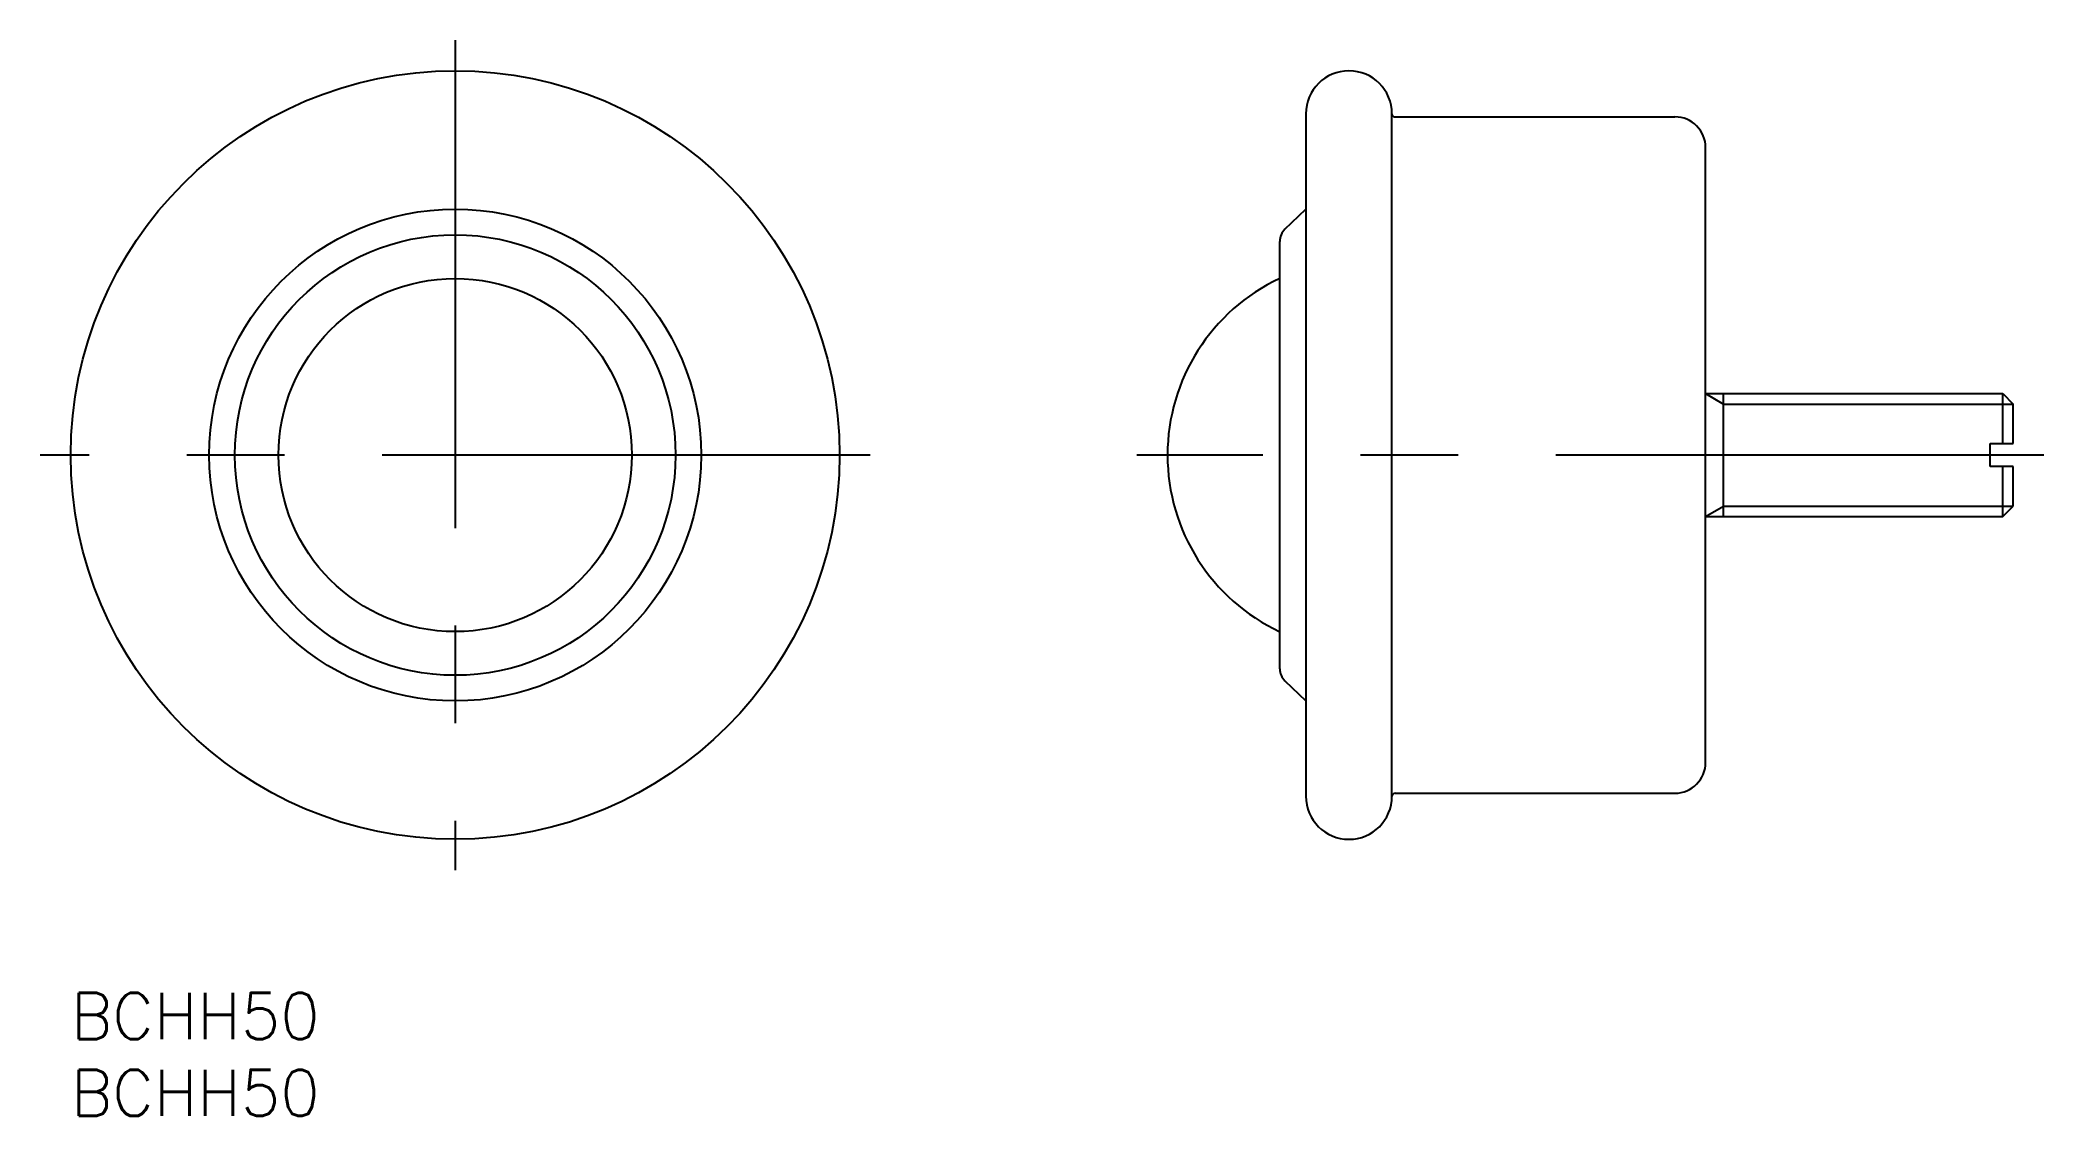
# Model space of a CAD drawing. Extents: x -27 to 103, y -43 to 27.
import ezdxf

# ---------------------------------------------------------------- set-up
doc = ezdxf.new("R2010")
doc.units = 0
doc.linetypes.add('CENTER', pattern=[50.8, 31.75, -6.35, 6.35, -6.35])
doc.layers.get('0').update_dxf_attribs({"linetype": 'CONTINUOUS'})
doc.layers.add('CENTER', color=1, linetype='CONTINUOUS')
doc.styles.get("Standard").update_dxf_attribs({"font": 'txt.shx', "height": 3, "bigfont": 'bigfont.shx'})

# ---------------------------------------------------------------- blocks, each defined once
blk = doc.blocks.new('*U2')
at = {"color": 7, "linetype": 'CONTINUOUS'}
blk.add_text('BCHH50', height=3, dxfattribs=at).set_placement((-25, -43))
blk = doc.blocks.new('*U3')
at = {"color": 7, "linetype": 'CONTINUOUS'}
blk.add_text('BCHH50', height=3, dxfattribs=at).set_placement((-25, -38))

msp = doc.modelspace()

# ---------------------------------------------------------------- linework, layer by layer
at = {"color": 7, "linetype": 'CONTINUOUS'}
for p, q in [((55.33, 22.2), (55.33, -22.2)), ((60.93, -22.19), (60.93, 22.2)), ((61.13, 22), (79.33, 22)), ((81.33, -20), (81.33, 20)), ((53.97, 14.7), (55.33, 16)), ((53.63, -13.9), (53.63, 13.9)), ((81.33, 4), (100.66, 4)), ((100.66, 0.75), (100.66, 4)), ((100.66, 4), (101.33, 3.32)), ((101.33, 0.75), (101.33, 3.32)), ((99.83, 0.75), (101.33, 0.75)), ((99.83, -0.75), (99.83, 0.75)), ((101.33, -0.75), (99.83, -0.75)), ((100.66, -4), (100.66, -0.75)), ((101.33, -3.32), (101.33, -0.75)), ((100.66, -4), (101.33, -3.32)), ((81.33, -4), (100.66, -4)), ((53.97, -14.7), (55.33, -16)), ((61.13, -22), (79.33, -22))]:
    msp.add_line(p, q, dxfattribs=at)
at = {"color": 3, "linetype": 'CONTINUOUS'}
for p, q in [((81.33, 4), (82.5, 3.32)), ((82.5, -4.03), (82.5, 4)), ((82.5, 3.32), (101.33, 3.32)), ((81.33, -4), (82.5, -3.32)), ((82.5, -3.32), (101.33, -3.32))]:
    msp.add_line(p, q, dxfattribs=at)
at = {"color": 7, "linetype": 'CONTINUOUS'}
for radius in [25, 16, 14.33, 11.49]:
    msp.add_circle((0, 0), radius, dxfattribs=at)
for centre, radius, start, end in [((58.13, 22.2), 2.8, 0, 180), ((61.13, 22.2), 0.2, 180, 270), ((79.33, 20), 2, 0, 90), ((54.73, 13.9), 1.1, 133.7811, 180), ((59.03, 0), 12.7, 115.1631, 244.8369), ((54.73, -13.9), 1.1, 180, 226.2189), ((79.33, -20), 2, 270, 0), ((61.13, -22.2), 0.2, 90, 180), ((58.13, -22.2), 2.8, 180, 0)]:
    msp.add_arc(centre, radius, start, end, dxfattribs=at)
at = {"layer": 'CENTER', "color": 1, "linetype": 'CENTER'}
for p, q in [((0, 27), (0, -27)), ((27, 0), (-27, 0)), ((103.33, 0), (44.33, 0))]:
    msp.add_line(p, q, dxfattribs=at)

# ---------------------------------------------------------------- block references
at = {"color": 7, "linetype": 'CONTINUOUS'}
for name in ['*U3', '*U2']:
    msp.add_blockref(name, (0, 0), dxfattribs=at)

doc.saveas('drawing.dxf')
